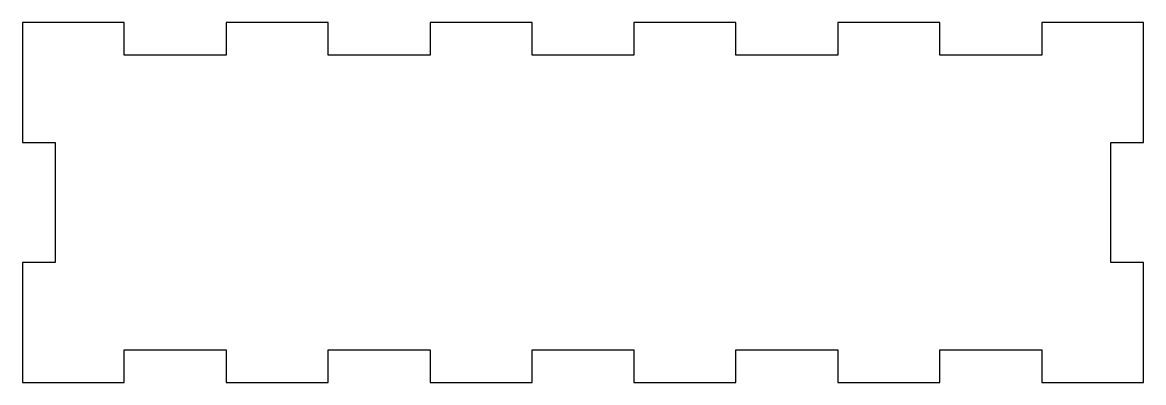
# Model space of a CAD drawing. Header units: millimetres. Extents: x -137 to 0, y -44 to 0.
import ezdxf

# ---------------------------------------------------------------- set-up
doc = ezdxf.new("R2010")
doc.units = ezdxf.units.MM
doc.layers.get('0').update_dxf_attribs({"linetype": 'CONTINUOUS'})

msp = doc.modelspace()

# ---------------------------------------------------------------- linework, layer by layer
msp.add_lwpolyline([(-137, -29.33), (-137, -44), (-124.55, -44), (-124.55, -40), (-112.09, -40), (-112.09, -44), (-99.64, -44), (-99.64, -40), (-87.18, -40), (-87.18, -44), (-74.73, -44), (-74.73, -40), (-62.27, -40), (-62.27, -44), (-49.82, -44), (-49.82, -40), (-37.36, -40), (-37.36, -44), (-24.91, -44), (-24.91, -40), (-12.45, -40), (-12.45, -44), (0, -44), (0, -29.33), (-4, -29.33), (-4, -14.67), (0, -14.67), (0, 0), (-12.45, 0), (-12.45, -4), (-24.91, -4), (-24.91, 0), (-37.36, 0), (-37.36, -4), (-49.82, -4), (-49.82, 0), (-62.27, 0), (-62.27, -4), (-74.73, -4), (-74.73, 0), (-87.18, 0), (-87.18, -4), (-99.64, -4), (-99.64, 0), (-112.09, 0), (-112.09, -4), (-124.55, -4), (-124.55, 0), (-137, 0), (-137, -14.67), (-133, -14.67), (-133, -29.33)], close=True)

doc.saveas('drawing.dxf')
